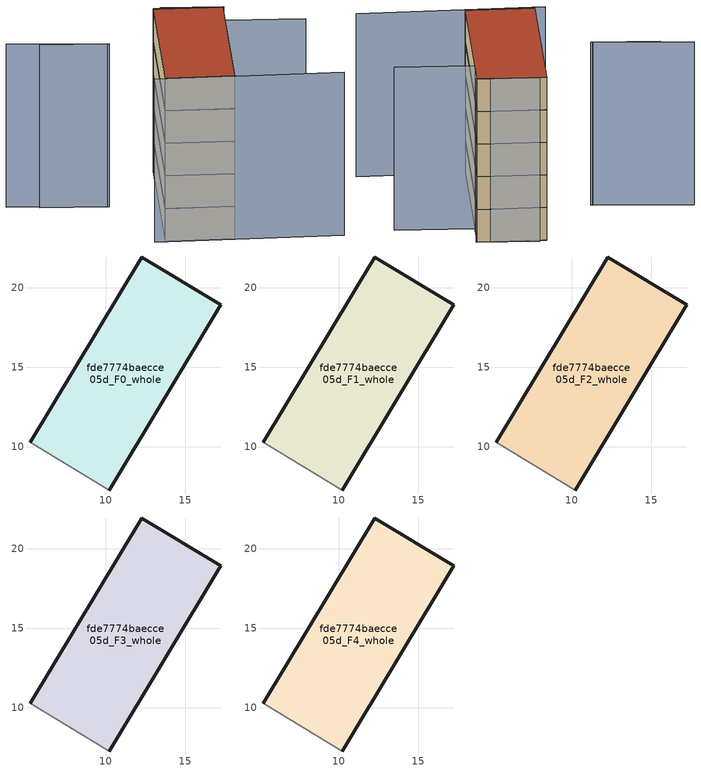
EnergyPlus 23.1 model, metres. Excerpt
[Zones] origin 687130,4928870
fde7774baecce05d_F0_whole
 floor ground (EU_floor_Construction): 10.22,7.28 17.23,18.96 12.26,21.95 5.24,10.27 z0
 wall outside (EU_wall_Construction): 5.24,10.27 12.26,21.95 17.23,18.96 10.22,7.28 z0:3
 wall adiabatic (EU_wall_Construction): 10.22,7.28 5.24,10.27 z0:3
fde7774baecce05d_F1_whole
 floor to fde7774baecce05d_F0_whole (EU_floor_Construction): 10.22,7.28 17.23,18.96 12.25,21.95 5.24,10.27 z3
 wall outside (EU_wall_Construction): 5.24,10.27 12.26,21.95 17.23,18.96 10.22,7.28 z3:6
 wall adiabatic (EU_wall_Construction): 10.22,7.28 5.24,10.27 z3:6
fde7774baecce05d_F2_whole
 floor to fde7774baecce05d_F1_whole (EU_floor_Construction): 10.22,7.28 17.23,18.96 12.25,21.95 5.24,10.27 z6
 wall outside (EU_wall_Construction): 5.24,10.27 12.26,21.95 17.23,18.96 10.22,7.28 z6:9
 wall adiabatic (EU_wall_Construction): 10.22,7.28 5.24,10.27 z6:9
fde7774baecce05d_F3_whole
 floor to fde7774baecce05d_F2_whole (EU_floor_Construction): 10.22,7.28 17.23,18.96 12.25,21.95 5.24,10.27 z9
 wall outside (EU_wall_Construction): 5.24,10.27 12.26,21.95 17.23,18.96 10.22,7.28 z9:12
 wall adiabatic (EU_wall_Construction): 10.22,7.28 5.24,10.27 z9:12
fde7774baecce05d_F4_whole
 floor to fde7774baecce05d_F3_whole (EU_floor_Construction): 10.22,7.28 17.23,18.96 12.25,21.95 5.24,10.27 z12
 wall outside (EU_wall_Construction): 5.24,10.27 12.26,21.95 17.23,18.96 10.22,7.28 z12:15
 wall adiabatic (EU_wall_Construction): 10.22,7.28 5.24,10.27 z12:15
 roof outside (EU_roof_Construction): 17.23,18.96 10.22,7.28 5.24,10.27 12.26,21.95 z15
shading: 21.54,13.09 15.9,16.68 / 17.29,18.87 12.83,21.77 / 4.44,10.58 18.1,2.63 / -1.78,23.32 5.31,18.43 / 5.16,18.53 0.5,21.64 z0:15
[Building]
EU S2 Campaign: North Axis=0; Terrain=City; Solar Distribution=FullExterior
[Site:Location]
Bologna: Latitude=44.5; Longitude=11.25; Time Zone=1; Elevation=37
[SizingPeriod:WeatherFileDays]
AnnualSizingPeriod: Begin Month=1; Begin Day of Month=1; End Month=12; End Day of Month=31; Day of Week for Start Day=Monday; Use Weather File Daylight Saving Period=No; Use Weather File Rain and Snow Indicators=No
[MATERIAL]
EU_InternalMass_Material: Roughness=MediumRough; Thickness=0.1; Conductivity=1; Density=1800; Specific Heat=900; Thermal Absorptance=0.9; Solar Absorptance=0.7; Visible Absorptance=0.7
[MATERIAL:NOMASS] Roughness=MediumRough; Thermal Absorptance=0.9; Solar Absorptance=0.7; Visible Absorptance=0.7
Name | Thermal Resistance
EU_wall_NoMass | 0.905828
EU_roof_NoMass | 0.37593
EU_floor_NoMass | 0.67114
[CONSTRUCTION]
EU_wall_Construction: EU_wall_NoMass
EU_roof_Construction: EU_roof_NoMass
EU_floor_Construction: EU_floor_NoMass
EU_InternalMass_Construction: EU_InternalMass_Material
[ZONE] Type=1; Multiplier=1; Ceiling Height=autocalculate; Floor Area=autocalculate; Part of Total Floor Area=Yes
Name | Volume
fde7774baecce05d_F0_whole | 237.305
fde7774baecce05d_F1_whole; fde7774baecce05d_F2_whole; fde7774baecce05d_F3_whole; fde7774baecce05d_F4_whole | 237.304
[INTERNALMASS] Construction=EU_InternalMass_Construction; Surface Area=79.1014
Name | Zone or ZoneList
fde7774baecce05d_F0_whole_EU_InternalMass | fde7774baecce05d_F0_whole
fde7774baecce05d_F1_whole_EU_InternalMass | fde7774baecce05d_F1_whole
fde7774baecce05d_F2_whole_EU_InternalMass | fde7774baecce05d_F2_whole
fde7774baecce05d_F3_whole_EU_InternalMass | fde7774baecce05d_F3_whole
fde7774baecce05d_F4_whole_EU_InternalMass | fde7774baecce05d_F4_whole
[OTHEREQUIPMENT] Fuel Type=Electricity; Design Level Calculation Method=Watts/Area; Power per Zone Floor Area=1; Fraction Latent=0; Fraction Radiant=0; Fraction Lost=0; Carbon Dioxide Generation Rate=0; EndUse Subcategory=EU_Step8_InternalGains
Name | Zone or ZoneList or Space or SpaceList | Schedule
EU_Step8_InternalGain_fde7774baecce05d_F0_whole_f000 | fde7774baecce05d_F0_whole | EU_Step8_GainSchedule_fde7774baecce05d_F0_whole_f000
EU_Step8_InternalGain_fde7774baecce05d_F1_whole_f000 | fde7774baecce05d_F1_whole | EU_Step8_GainSchedule_fde7774baecce05d_F1_whole_f000
EU_Step8_InternalGain_fde7774baecce05d_F2_whole_f000 | fde7774baecce05d_F2_whole | EU_Step8_GainSchedule_fde7774baecce05d_F2_whole_f000
EU_Step8_InternalGain_fde7774baecce05d_F3_whole_f000 | fde7774baecce05d_F3_whole | EU_Step8_GainSchedule_fde7774baecce05d_F3_whole_f000
EU_Step8_InternalGain_fde7774baecce05d_F4_whole_f000 | fde7774baecce05d_F4_whole | EU_Step8_GainSchedule_fde7774baecce05d_F4_whole_f000
[ZONEVENTILATION:DESIGNFLOWRATE] Schedule=EU_AlwaysOn; Design Flow Rate Calculation Method=AirChanges/Hour; Air Changes per Hour=0.73129; Ventilation Type=Natural; Fan Pressure Rise=0; Fan Total Efficiency=1; Constant Term Coefficient=1; Temperature Term Coefficient=0; Velocity Term Coefficient=0; Velocity Squared Term Coefficient=0; Minimum Indoor Temperature=-100; Maximum Indoor Temperature=100; Delta Temperature=-100; Minimum Outdoor Temperature=-100; Maximum Outdoor Temperature=100; Maximum Wind Speed=40
Name | Zone or ZoneList or Space or SpaceList
EU_ConstantAir_fde7774baecce05d_F0_whole | fde7774baecce05d_F0_whole
EU_ConstantAir_fde7774baecce05d_F1_whole | fde7774baecce05d_F1_whole
EU_ConstantAir_fde7774baecce05d_F2_whole | fde7774baecce05d_F2_whole
EU_ConstantAir_fde7774baecce05d_F3_whole | fde7774baecce05d_F3_whole
EU_ConstantAir_fde7774baecce05d_F4_whole | fde7774baecce05d_F4_whole
[HVACTEMPLATE:THERMOSTAT] Constant Heating Setpoint=20; Constant Cooling Setpoint=50
EU_HeatOnly_fde7774baecce05d_F0_whole; EU_HeatOnly_fde7774baecce05d_F1_whole; EU_HeatOnly_fde7774baecce05d_F2_whole; EU_HeatOnly_fde7774baecce05d_F3_whole; EU_HeatOnly_fde7774baecce05d_F4_whole
[HVACTEMPLATE:ZONE:IDEALLOADSAIRSYSTEM] System Availability Schedule=EU_AlwaysOn; Maximum Heating Supply Air Temperature=50; Minimum Cooling Supply Air Temperature=13; Maximum Heating Supply Air Humidity Ratio=0.0156; Minimum Cooling Supply Air Humidity Ratio=0.0077; Heating Limit=NoLimit; Cooling Limit=NoLimit; Heating Availability Schedule=EU_AlwaysOn; Cooling Availability Schedule=EU_CoolingOff; Dehumidification Control Type=ConstantSensibleHeatRatio; Cooling Sensible Heat Ratio=0.7; Dehumidification Setpoint=60; Humidification Control Type=None; Humidification Setpoint=30; Outdoor Air Method=None; Outdoor Air Flow Rate per Person=0.00944; Outdoor Air Flow Rate per Zone Floor Area=0; Outdoor Air Flow Rate per Zone=0; Demand Controlled Ventilation Type=None; Outdoor Air Economizer Type=NoEconomizer; Heat Recovery Type=None; Sensible Heat Recovery Effectiveness=0.7; Latent Heat Recovery Effectiveness=0.65
Name | Template Thermostat
fde7774baecce05d_F0_whole | EU_HeatOnly_fde7774baecce05d_F0_whole
fde7774baecce05d_F1_whole | EU_HeatOnly_fde7774baecce05d_F1_whole
fde7774baecce05d_F2_whole | EU_HeatOnly_fde7774baecce05d_F2_whole
fde7774baecce05d_F3_whole | EU_HeatOnly_fde7774baecce05d_F3_whole
fde7774baecce05d_F4_whole | EU_HeatOnly_fde7774baecce05d_F4_whole
[SIZING:ZONE] Zone Cooling Design Supply Air Temperature Input Method=SupplyAirTemperature; Zone Cooling Design Supply Air Temperature=13; Zone Heating Design Supply Air Temperature Input Method=SupplyAirTemperature; Zone Heating Design Supply Air Temperature=50; Zone Cooling Design Supply Air Humidity Ratio=0.008; Zone Heating Design Supply Air Humidity Ratio=0.008; Cooling Design Air Flow Method=DesignDay; Cooling Design Air Flow Rate=0; Cooling Minimum Air Flow per Zone Floor Area=0.000762; Cooling Minimum Air Flow=0; Cooling Minimum Air Flow Fraction=0.2; Heating Design Air Flow Method=DesignDay; Heating Design Air Flow Rate=0; Heating Maximum Air Flow per Zone Floor Area=0.002032; Heating Maximum Air Flow=0.141576; Heating Maximum Air Flow Fraction=0.3; Account for Dedicated Outdoor Air System=No; Dedicated Outdoor Air System Control Strategy=NeutralSupplyAir; Dedicated Outdoor Air Low Setpoint Temperature for Design=autosize; Dedicated Outdoor Air High Setpoint Temperature for Design=autosize; Zone Load Sizing Method=Sensible Load Only No Latent Load; Zone Latent Cooling Design Supply Air Humidity Ratio Input Method=HumidityRatioDifference; Zone Cooling Design Supply Air Humidity Ratio Difference=0.005; Zone Latent Heating Design Supply Air Humidity Ratio Input Method=HumidityRatioDifference; Zone Humidification Design Supply Air Humidity Ratio Difference=0.005
fde7774baecce05d_F0_whole; fde7774baecce05d_F1_whole; fde7774baecce05d_F2_whole; fde7774baecce05d_F3_whole; fde7774baecce05d_F4_whole
[SCHEDULE:CONSTANT]
Name | Hourly Value
EU_AlwaysOn | 1
EU_CoolingOff | 0
[SCHEDULE:FILE] Column Number=1; Rows to Skip at Top=0; Number of Hours of Data=8760; Column Separator=Comma; Interpolate to Timestep=No; Minutes per Item=60; Adjust Schedule for Daylight Savings=Yes
Name | File
EU_Step8_GainSchedule_fde7774baecce05d_F0_whole_f000 | ../../schedules/fde7774baecce05d/fde7774baecce05d_F0_whole_f000_gain.csv
EU_Step8_GainSchedule_fde7774baecce05d_F1_whole_f000 | ../../schedules/fde7774baecce05d/fde7774baecce05d_F1_whole_f000_gain.csv
EU_Step8_GainSchedule_fde7774baecce05d_F2_whole_f000 | ../../schedules/fde7774baecce05d/fde7774baecce05d_F2_whole_f000_gain.csv
EU_Step8_GainSchedule_fde7774baecce05d_F3_whole_f000 | ../../schedules/fde7774baecce05d/fde7774baecce05d_F3_whole_f000_gain.csv
EU_Step8_GainSchedule_fde7774baecce05d_F4_whole_f000 | ../../schedules/fde7774baecce05d/fde7774baecce05d_F4_whole_f000_gain.csv
